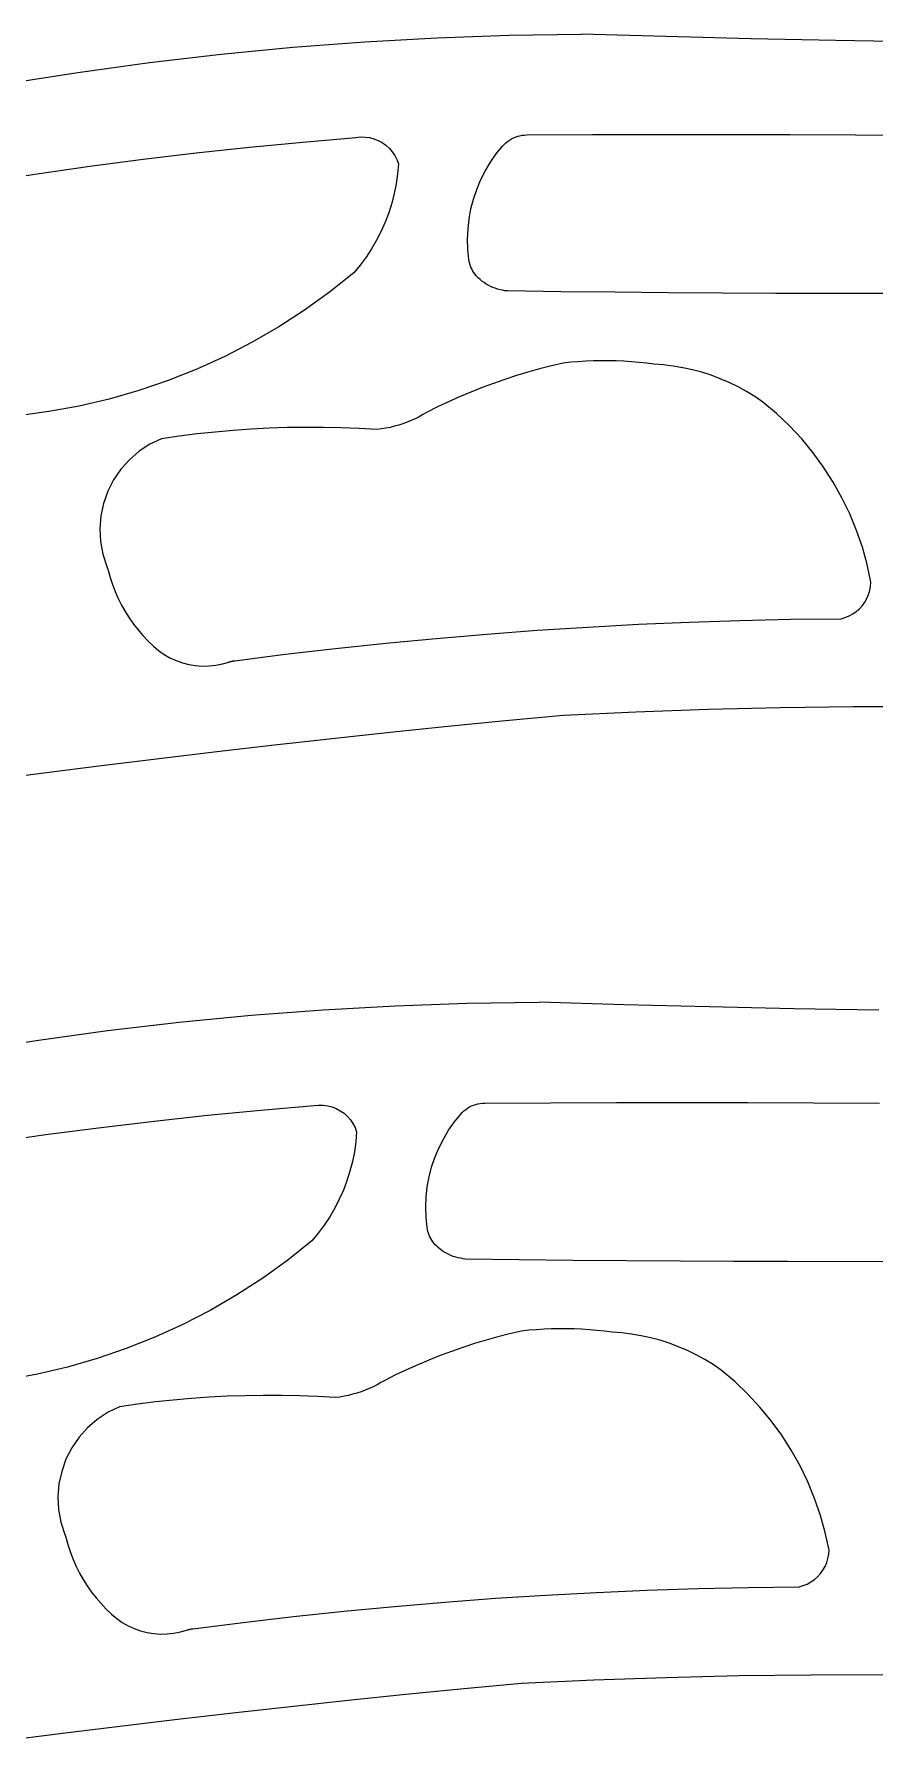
# Model space of a CAD drawing. Header units: millimetres. Extents: x -22 to 17.5, y -7.2 to 9.5.
# Drawn here: x -17.33 to -14.11, y 1.99 to 8.51 of the extents above; entities that cross this region are included whole.
import ezdxf

# ---------------------------------------------------------------- set-up
doc = ezdxf.new("R2010")
doc.units = ezdxf.units.MM
doc.header["$MEASUREMENT"] = 0
doc.layers.get('0').update_dxf_attribs({"linetype": 'CONTINUOUS', "true_color": 0xffffff})

msp = doc.modelspace()

# ---------------------------------------------------------------- linework, layer by layer
for p, q in [((-16.3373, 8.4634), (-16.0621, 8.4843)), ((-16.0621, 8.4843), (-15.7866, 8.4996)), ((-15.7866, 8.4996), (-15.5108, 8.5095)), ((-15.5108, 8.5095), (-15.2349, 8.5137)), ((-14.9101, 8.5041), (-15.2349, 8.5137)), ((-14.5854, 8.4959), (-14.9101, 8.5041)), ((-14.2606, 8.4889), (-14.5854, 8.4959)), ((-13.9357, 8.4832), (-14.2606, 8.4889)), ((-16.8861, 8.4051), (-16.612, 8.437)), ((-16.612, 8.437), (-16.3373, 8.4634)), ((-17.4321, 8.3247), (-17.1595, 8.3676)), ((-17.1595, 8.3676), (-16.8861, 8.4051)), ((-16.5038, 8.0813), (-16.3, 8.1011)), ((-16.3, 8.1011), (-16.0961, 8.1186)), ((-16.0961, 8.1186), (-16.0788, 8.1205)), ((-16.0788, 8.1205), (-16.0614, 8.1202)), ((-16.0614, 8.1202), (-16.0441, 8.1179)), ((-16.0441, 8.1179), (-16.0273, 8.1135)), ((-16.0273, 8.1135), (-16.0111, 8.1071)), ((-16.0111, 8.1071), (-15.9958, 8.0989)), ((-15.9958, 8.0989), (-15.9816, 8.0888)), ((-15.5292, 8.0922), (-15.5229, 8.0981)), ((-15.5229, 8.0981), (-15.5161, 8.1036)), ((-15.5161, 8.1036), (-15.509, 8.1085)), ((-15.509, 8.1085), (-15.5016, 8.113)), ((-15.5016, 8.113), (-15.4938, 8.1169)), ((-15.4938, 8.1169), (-15.4858, 8.1202)), ((-15.4858, 8.1202), (-15.4776, 8.123)), ((-15.4776, 8.123), (-15.4692, 8.1252)), ((-15.4692, 8.1252), (-15.4607, 8.1268)), ((-15.4607, 8.1268), (-15.4521, 8.1277)), ((-15.4521, 8.1277), (-15.4434, 8.1281)), ((-15.4434, 8.1281), (-15.1917, 8.1294)), ((-15.1917, 8.1294), (-14.9401, 8.1302)), ((-14.9401, 8.1302), (-14.6884, 8.1304)), ((-14.6884, 8.1304), (-14.4367, 8.13)), ((-14.4367, 8.13), (-14.185, 8.129)), ((-14.185, 8.129), (-13.9334, 8.1275)), ((-17.1136, 8.0084), (-16.9106, 8.035)), ((-16.9106, 8.035), (-16.7073, 8.0593)), ((-16.7073, 8.0593), (-16.5038, 8.0813)), ((-15.9816, 8.0888), (-15.9687, 8.0772)), ((-15.9687, 8.0772), (-15.9573, 8.064)), ((-15.9573, 8.064), (-15.9476, 8.0496)), ((-15.9476, 8.0496), (-15.9396, 8.0341)), ((-15.9396, 8.0341), (-15.9336, 8.0178)), ((-15.5818, 8.0237), (-15.5596, 8.0556)), ((-15.5596, 8.0556), (-15.5352, 8.0859)), ((-15.5352, 8.0859), (-15.5292, 8.0922)), ((-17.5186, 7.9484), (-17.3162, 7.9795)), ((-17.3162, 7.9795), (-17.1136, 8.0084)), ((-15.9368, 7.9797), (-15.9422, 7.9418)), ((-15.9336, 8.0178), (-15.9368, 7.9797)), ((-15.6192, 7.9556), (-15.6017, 7.9903)), ((-15.6017, 7.9903), (-15.5818, 8.0237)), ((-15.9496, 7.9042), (-15.9591, 7.8672)), ((-15.9422, 7.9418), (-15.9496, 7.9042)), ((-15.6465, 7.8829), (-15.6341, 7.9197)), ((-15.6341, 7.9197), (-15.6192, 7.9556)), ((-15.9591, 7.8672), (-15.9706, 7.8307)), ((-15.6633, 7.807), (-15.6563, 7.8452)), ((-15.6563, 7.8452), (-15.6465, 7.8829)), ((-15.9842, 7.7949), (-15.9997, 7.7599)), ((-15.9706, 7.8307), (-15.9842, 7.7949)), ((-15.6692, 7.7295), (-15.6676, 7.7684)), ((-15.6676, 7.7684), (-15.6633, 7.807)), ((-16.0171, 7.7259), (-16.0364, 7.6928)), ((-15.9997, 7.7599), (-16.0171, 7.7259)), ((-15.668, 7.6907), (-15.6692, 7.7295)), ((-16.0574, 7.6609), (-16.0802, 7.6301)), ((-16.0364, 7.6928), (-16.0574, 7.6609)), ((-15.6641, 7.652), (-15.668, 7.6907)), ((-15.6628, 7.6446), (-15.6641, 7.652)), ((-15.6611, 7.6373), (-15.6628, 7.6446)), ((-15.659, 7.6302), (-15.6611, 7.6373)), ((-16.1047, 7.6007), (-16.1969, 7.5273)), ((-16.0802, 7.6301), (-16.1047, 7.6007)), ((-15.6564, 7.6231), (-15.659, 7.6302)), ((-15.6534, 7.6163), (-15.6564, 7.6231)), ((-15.65, 7.6096), (-15.6534, 7.6163)), ((-15.6462, 7.6032), (-15.65, 7.6096)), ((-15.642, 7.597), (-15.6462, 7.6032)), ((-15.6374, 7.5911), (-15.642, 7.597)), ((-15.6325, 7.5854), (-15.6374, 7.5911)), ((-15.6272, 7.5801), (-15.6325, 7.5854)), ((-15.6217, 7.5751), (-15.6272, 7.5801)), ((-15.6142, 7.5691), (-15.6217, 7.5751)), ((-16.1969, 7.5273), (-16.2926, 7.4585)), ((-15.6063, 7.5635), (-15.6142, 7.5691)), ((-15.5983, 7.5582), (-15.6063, 7.5635)), ((-15.5899, 7.5535), (-15.5983, 7.5582)), ((-15.5813, 7.5491), (-15.5899, 7.5535)), ((-15.5725, 7.5452), (-15.5813, 7.5491)), ((-15.5636, 7.5418), (-15.5725, 7.5452)), ((-15.5544, 7.5388), (-15.5636, 7.5418)), ((-15.5451, 7.5363), (-15.5544, 7.5388)), ((-15.5357, 7.5342), (-15.5451, 7.5363)), ((-15.5262, 7.5327), (-15.5357, 7.5342)), ((-15.5167, 7.5316), (-15.5262, 7.5327)), ((-15.3114, 7.5288), (-15.5167, 7.5316)), ((-15.1061, 7.5265), (-15.3114, 7.5288)), ((-14.9009, 7.5246), (-15.1061, 7.5265)), ((-14.6956, 7.5231), (-14.9009, 7.5246)), ((-14.4903, 7.5221), (-14.6956, 7.5231)), ((-14.285, 7.5215), (-14.4903, 7.5221)), ((-14.0797, 7.5214), (-14.285, 7.5215)), ((-16.2926, 7.4585), (-16.3915, 7.3945)), ((-16.3915, 7.3945), (-16.4935, 7.3354)), ((-16.4935, 7.3354), (-16.5982, 7.2813)), ((-16.5982, 7.2813), (-16.7055, 7.2325)), ((-15.3485, 7.2454), (-15.3935, 7.2339)), ((-15.3033, 7.256), (-15.3485, 7.2454)), ((-15.2745, 7.259), (-15.3033, 7.256)), ((-15.2456, 7.2613), (-15.2745, 7.259)), ((-15.2167, 7.2631), (-15.2456, 7.2613)), ((-15.1877, 7.2643), (-15.2167, 7.2631)), ((-15.1587, 7.2648), (-15.1877, 7.2643)), ((-15.1297, 7.2647), (-15.1587, 7.2648)), ((-15.1007, 7.2641), (-15.1297, 7.2647)), ((-15.0718, 7.2628), (-15.1007, 7.2641)), ((-15.0429, 7.2609), (-15.0718, 7.2628)), ((-15.014, 7.2584), (-15.0429, 7.2609)), ((-14.9852, 7.2553), (-15.014, 7.2584)), ((-14.9564, 7.2516), (-14.9852, 7.2553)), ((-14.9192, 7.249), (-14.9564, 7.2516)), ((-14.8822, 7.2445), (-14.9192, 7.249)), ((-14.8454, 7.2383), (-14.8822, 7.2445)), ((-16.8151, 7.189), (-16.9266, 7.1509)), ((-16.7055, 7.2325), (-16.8151, 7.189)), ((-15.5267, 7.1936), (-15.5705, 7.1783)), ((-15.4826, 7.2079), (-15.5267, 7.1936)), ((-15.4382, 7.2214), (-15.4826, 7.2079)), ((-15.3935, 7.2339), (-15.4382, 7.2214)), ((-14.809, 7.2304), (-14.8454, 7.2383)), ((-14.7729, 7.2207), (-14.809, 7.2304)), ((-14.7374, 7.2094), (-14.7729, 7.2207)), ((-14.7025, 7.1963), (-14.7374, 7.2094)), ((-14.6682, 7.1816), (-14.7025, 7.1963)), ((-14.6347, 7.1653), (-14.6682, 7.1816)), ((-17.0399, 7.1184), (-17.1546, 7.0915)), ((-16.9266, 7.1509), (-17.0399, 7.1184)), ((-15.6999, 7.1269), (-15.7423, 7.108)), ((-15.6572, 7.145), (-15.6999, 7.1269)), ((-15.614, 7.1621), (-15.6572, 7.145)), ((-15.5705, 7.1783), (-15.614, 7.1621)), ((-14.6019, 7.1474), (-14.6347, 7.1653)), ((-14.5701, 7.1279), (-14.6019, 7.1474)), ((-14.5393, 7.107), (-14.5701, 7.1279)), ((-17.2705, 7.0702), (-17.3874, 7.0546)), ((-17.1546, 7.0915), (-17.2705, 7.0702)), ((-15.855, 7.0508), (-15.87, 7.0433)), ((-15.8403, 7.0589), (-15.855, 7.0508)), ((-15.8258, 7.0675), (-15.8403, 7.0589)), ((-15.7843, 7.0882), (-15.8258, 7.0675)), ((-15.7423, 7.108), (-15.7843, 7.0882)), ((-14.4871, 7.0628), (-14.5393, 7.107)), ((-14.4377, 7.0157), (-14.4871, 7.0628)), ((-16.7034, 6.985), (-16.7719, 6.9765)), ((-16.6348, 6.9923), (-16.7034, 6.985)), ((-16.5661, 6.9983), (-16.6348, 6.9923)), ((-16.4973, 7.0031), (-16.5661, 6.9983)), ((-16.4284, 7.0067), (-16.4973, 7.0031)), ((-16.3594, 7.009), (-16.4284, 7.0067)), ((-16.2904, 7.01), (-16.3594, 7.009)), ((-16.2214, 7.0098), (-16.2904, 7.01)), ((-16.1525, 7.0084), (-16.2214, 7.0098)), ((-16.0835, 7.0057), (-16.1525, 7.0084)), ((-16.0147, 7.0018), (-16.0835, 7.0057)), ((-15.998, 7.004), (-16.0147, 7.0018)), ((-15.9814, 7.0068), (-15.998, 7.004)), ((-15.965, 7.0102), (-15.9814, 7.0068)), ((-15.9487, 7.0143), (-15.965, 7.0102)), ((-15.9326, 7.0189), (-15.9487, 7.0143)), ((-15.9166, 7.0241), (-15.9326, 7.0189)), ((-15.9008, 7.0299), (-15.9166, 7.0241)), ((-15.8853, 7.0363), (-15.9008, 7.0299)), ((-15.87, 7.0433), (-15.8853, 7.0363)), ((-14.3911, 6.9657), (-14.4377, 7.0157)), ((-16.9255, 6.9185), (-16.9627, 6.8865)), ((-16.8844, 6.9454), (-16.9255, 6.9185)), ((-16.8402, 6.9667), (-16.8844, 6.9454)), ((-16.7719, 6.9765), (-16.8402, 6.9667)), ((-14.3477, 6.913), (-14.3911, 6.9657)), ((-16.9627, 6.8865), (-16.9954, 6.85)), ((-14.3074, 6.8578), (-14.3477, 6.913)), ((-14.2706, 6.8002), (-14.3074, 6.8578)), ((-17.0232, 6.8095), (-17.0454, 6.7657)), ((-16.9954, 6.85), (-17.0232, 6.8095)), ((-14.2372, 6.7406), (-14.2706, 6.8002)), ((-17.0454, 6.7657), (-17.0617, 6.7194)), ((-14.2074, 6.6791), (-14.2372, 6.7406)), ((-17.072, 6.6714), (-17.0758, 6.6225)), ((-17.0617, 6.7194), (-17.072, 6.6714)), ((-14.1814, 6.616), (-14.2074, 6.6791)), ((-17.0758, 6.6225), (-17.0733, 6.5735)), ((-14.1592, 6.5514), (-14.1814, 6.616)), ((-17.0733, 6.5735), (-17.0645, 6.5252)), ((-14.1409, 6.4856), (-14.1592, 6.5514)), ((-17.0645, 6.5252), (-17.0495, 6.4785)), ((-17.0495, 6.4785), (-17.049, 6.4773)), ((-17.049, 6.4773), (-17.0485, 6.476)), ((-17.0485, 6.476), (-17.0481, 6.4748)), ((-17.0481, 6.4748), (-17.0476, 6.4736)), ((-17.0476, 6.4736), (-17.0472, 6.4723)), ((-17.0472, 6.4723), (-17.0468, 6.4711)), ((-17.0468, 6.4711), (-17.0464, 6.4699)), ((-17.0464, 6.4699), (-17.046, 6.4686)), ((-17.046, 6.4686), (-17.0457, 6.4673)), ((-17.0457, 6.4673), (-17.0453, 6.4661)), ((-17.0453, 6.4661), (-17.045, 6.4648)), ((-17.045, 6.4648), (-17.0446, 6.4636)), ((-17.0446, 6.4636), (-17.0369, 6.436)), ((-14.1265, 6.4188), (-14.1409, 6.4856)), ((-17.0369, 6.436), (-17.0279, 6.4089)), ((-17.0279, 6.4089), (-17.0176, 6.3822)), ((-14.1305, 6.3866), (-14.1276, 6.4026)), ((-14.1276, 6.4026), (-14.1265, 6.4188)), ((-17.0176, 6.3822), (-17.006, 6.3561)), ((-17.006, 6.3561), (-16.9931, 6.3306)), ((-16.9931, 6.3306), (-16.979, 6.3057)), ((-14.1591, 6.3287), (-14.1496, 6.3419)), ((-14.1496, 6.3419), (-14.1416, 6.356)), ((-14.1416, 6.356), (-14.1352, 6.371)), ((-14.1352, 6.371), (-14.1305, 6.3866)), ((-16.979, 6.3057), (-16.9638, 6.2815)), ((-16.9638, 6.2815), (-16.9473, 6.2581)), ((-15.0156, 6.257), (-14.8219, 6.2653)), ((-14.8219, 6.2653), (-14.6282, 6.2717)), ((-14.6282, 6.2717), (-14.4345, 6.2761)), ((-14.4345, 6.2761), (-14.2407, 6.2785)), ((-14.2407, 6.2785), (-14.225, 6.2829)), ((-14.225, 6.2829), (-14.2099, 6.289)), ((-14.2099, 6.289), (-14.1956, 6.2967)), ((-14.1956, 6.2967), (-14.1823, 6.306)), ((-14.1823, 6.306), (-14.1701, 6.3167)), ((-14.1701, 6.3167), (-14.1591, 6.3287)), ((-16.9473, 6.2581), (-16.9298, 6.2356)), ((-16.9298, 6.2356), (-16.9112, 6.2139)), ((-16.9112, 6.2139), (-16.8915, 6.1931)), ((-15.9818, 6.1851), (-15.7889, 6.2034)), ((-15.7889, 6.2034), (-15.5958, 6.2198)), ((-15.5958, 6.2198), (-15.4025, 6.2342)), ((-15.4025, 6.2342), (-15.2091, 6.2466)), ((-15.2091, 6.2466), (-15.0156, 6.257)), ((-16.8915, 6.1931), (-16.8709, 6.1733)), ((-16.8709, 6.1733), (-16.8512, 6.1568)), ((-16.8512, 6.1568), (-16.83, 6.1421)), ((-16.83, 6.1421), (-16.8077, 6.1293)), ((-16.5594, 6.118), (-16.3671, 6.1424)), ((-16.3671, 6.1424), (-16.1746, 6.1647)), ((-16.1746, 6.1647), (-15.9818, 6.1851)), ((-16.8077, 6.1293), (-16.7842, 6.1186)), ((-16.7842, 6.1186), (-16.76, 6.11)), ((-16.76, 6.11), (-16.735, 6.1036)), ((-16.735, 6.1036), (-16.7096, 6.0994)), ((-16.7096, 6.0994), (-16.684, 6.0975)), ((-16.684, 6.0975), (-16.6582, 6.0979)), ((-16.6582, 6.0979), (-16.6326, 6.1006)), ((-16.6326, 6.1006), (-16.6073, 6.1055)), ((-16.6073, 6.1055), (-16.5826, 6.1126)), ((-16.5826, 6.1126), (-16.5807, 6.1133)), ((-16.5807, 6.1133), (-16.5788, 6.1138)), ((-16.5788, 6.1138), (-16.5769, 6.1144)), ((-16.5769, 6.1144), (-16.575, 6.1149)), ((-16.575, 6.1149), (-16.5731, 6.1154)), ((-16.5731, 6.1154), (-16.5711, 6.1159)), ((-16.5711, 6.1159), (-16.5692, 6.1163)), ((-16.5692, 6.1163), (-16.5672, 6.1167)), ((-16.5672, 6.1167), (-16.5653, 6.1171)), ((-16.5653, 6.1171), (-16.5633, 6.1174)), ((-16.5633, 6.1174), (-16.5613, 6.1178)), ((-16.5613, 6.1178), (-16.5594, 6.118)), ((-14.4719, 5.9386), (-14.1949, 5.9422)), ((-14.1949, 5.9422), (-13.9179, 5.9428)), ((-15.7447, 5.8672), (-15.5236, 5.889)), ((-15.5236, 5.889), (-15.3024, 5.9099)), ((-15.3024, 5.9099), (-15.0257, 5.9225)), ((-15.0257, 5.9225), (-14.7488, 5.932)), ((-14.7488, 5.932), (-14.4719, 5.9386)), ((-16.4075, 5.7963), (-16.1867, 5.8209)), ((-16.1867, 5.8209), (-15.9658, 5.8445)), ((-15.9658, 5.8445), (-15.7447, 5.8672)), ((-17.0694, 5.7173), (-16.8489, 5.7445)), ((-16.8489, 5.7445), (-16.6283, 5.7709)), ((-16.6283, 5.7709), (-16.4075, 5.7963)), ((-17.5101, 5.6601), (-17.2898, 5.6891)), ((-17.2898, 5.6891), (-17.0694, 5.7173)), ((-16.4975, 4.7619), (-16.2223, 4.7828)), ((-16.2223, 4.7828), (-15.9468, 4.7981)), ((-15.9468, 4.7981), (-15.671, 4.8079)), ((-15.671, 4.8079), (-15.3951, 4.8122)), ((-15.0703, 4.8026), (-15.3951, 4.8122)), ((-14.7456, 4.7943), (-15.0703, 4.8026)), ((-14.4208, 4.7873), (-14.7456, 4.7943)), ((-14.0959, 4.7816), (-14.4208, 4.7873)), ((-17.3197, 4.6661), (-17.0463, 4.7035)), ((-17.0463, 4.7035), (-16.7722, 4.7355)), ((-16.7722, 4.7355), (-16.4975, 4.7619)), ((-17.5923, 4.6232), (-17.3197, 4.6661)), ((-16.8675, 4.3578), (-16.664, 4.3798)), ((-16.664, 4.3798), (-16.4602, 4.3996)), ((-16.4602, 4.3996), (-16.2563, 4.4171)), ((-16.2563, 4.4171), (-16.239, 4.4189)), ((-16.239, 4.4189), (-16.2216, 4.4187)), ((-16.2216, 4.4187), (-16.2043, 4.4164)), ((-16.2043, 4.4164), (-16.1875, 4.412)), ((-16.1875, 4.412), (-16.1713, 4.4056)), ((-16.1713, 4.4056), (-16.156, 4.3973)), ((-16.156, 4.3973), (-16.1418, 4.3873)), ((-16.1418, 4.3873), (-16.1289, 4.3756)), ((-16.1289, 4.3756), (-16.1175, 4.3625)), ((-15.7198, 4.3541), (-15.6954, 4.3844)), ((-15.6954, 4.3844), (-15.6894, 4.3907)), ((-15.6894, 4.3907), (-15.6831, 4.3966)), ((-15.6831, 4.3966), (-15.6763, 4.4021)), ((-15.6763, 4.4021), (-15.6692, 4.407)), ((-15.6692, 4.407), (-15.6618, 4.4115)), ((-15.6618, 4.4115), (-15.654, 4.4154)), ((-15.654, 4.4154), (-15.646, 4.4187)), ((-15.646, 4.4187), (-15.6378, 4.4215)), ((-15.6378, 4.4215), (-15.6294, 4.4237)), ((-15.6294, 4.4237), (-15.6209, 4.4252)), ((-15.6209, 4.4252), (-15.6123, 4.4262)), ((-15.6123, 4.4262), (-15.6036, 4.4266)), ((-15.6036, 4.4266), (-15.3519, 4.4279)), ((-15.3519, 4.4279), (-15.1002, 4.4287)), ((-15.1002, 4.4287), (-14.8486, 4.4288)), ((-14.8486, 4.4288), (-14.5969, 4.4284)), ((-14.5969, 4.4284), (-14.3452, 4.4275)), ((-14.3452, 4.4275), (-14.0936, 4.4259)), ((-17.2737, 4.3069), (-17.0708, 4.3334)), ((-17.0708, 4.3334), (-16.8675, 4.3578)), ((-16.1175, 4.3625), (-16.1078, 4.3481)), ((-16.1078, 4.3481), (-16.0998, 4.3326)), ((-16.0998, 4.3326), (-16.0938, 4.3163)), ((-16.0938, 4.3163), (-16.097, 4.2781)), ((-15.7619, 4.2888), (-15.742, 4.3222)), ((-15.742, 4.3222), (-15.7198, 4.3541)), ((-17.4764, 4.278), (-17.2737, 4.3069)), ((-16.097, 4.2781), (-16.1024, 4.2403)), ((-15.7943, 4.2182), (-15.7794, 4.2541)), ((-15.7794, 4.2541), (-15.7619, 4.2888)), ((-16.1098, 4.2027), (-16.1193, 4.1657)), ((-16.1024, 4.2403), (-16.1098, 4.2027)), ((-15.8165, 4.1437), (-15.8067, 4.1814)), ((-15.8067, 4.1814), (-15.7943, 4.2182)), ((-16.1308, 4.1292), (-16.1444, 4.0934)), ((-16.1193, 4.1657), (-16.1308, 4.1292)), ((-15.8235, 4.1055), (-15.8165, 4.1437)), ((-16.1599, 4.0584), (-16.1773, 4.0243)), ((-16.1444, 4.0934), (-16.1599, 4.0584)), ((-15.8294, 4.028), (-15.8278, 4.0669)), ((-15.8278, 4.0669), (-15.8235, 4.1055)), ((-16.1965, 3.9913), (-16.2176, 3.9593)), ((-16.1773, 4.0243), (-16.1965, 3.9913)), ((-15.8282, 3.9892), (-15.8294, 4.028)), ((-15.8242, 3.9505), (-15.8282, 3.9892)), ((-16.2404, 3.9286), (-16.2649, 3.8992)), ((-16.2176, 3.9593), (-16.2404, 3.9286)), ((-15.823, 3.9431), (-15.8242, 3.9505)), ((-15.8213, 3.9358), (-15.823, 3.9431)), ((-15.8192, 3.9286), (-15.8213, 3.9358)), ((-15.8166, 3.9216), (-15.8192, 3.9286)), ((-15.8136, 3.9148), (-15.8166, 3.9216)), ((-16.2649, 3.8992), (-16.3571, 3.8258)), ((-15.8102, 3.9081), (-15.8136, 3.9148)), ((-15.8064, 3.9016), (-15.8102, 3.9081)), ((-15.8022, 3.8955), (-15.8064, 3.9016)), ((-15.7976, 3.8895), (-15.8022, 3.8955)), ((-15.7927, 3.8839), (-15.7976, 3.8895)), ((-15.7874, 3.8786), (-15.7927, 3.8839)), ((-15.7819, 3.8736), (-15.7874, 3.8786)), ((-15.7743, 3.8675), (-15.7819, 3.8736)), ((-15.7665, 3.8619), (-15.7743, 3.8675)), ((-15.7585, 3.8567), (-15.7665, 3.8619)), ((-15.7501, 3.8519), (-15.7585, 3.8567)), ((-15.7415, 3.8476), (-15.7501, 3.8519)), ((-16.3571, 3.8258), (-16.4528, 3.757)), ((-15.7327, 3.8437), (-15.7415, 3.8476)), ((-15.7238, 3.8402), (-15.7327, 3.8437)), ((-15.7146, 3.8372), (-15.7238, 3.8402)), ((-15.7053, 3.8347), (-15.7146, 3.8372)), ((-15.6959, 3.8327), (-15.7053, 3.8347)), ((-15.6864, 3.8312), (-15.6959, 3.8327)), ((-15.6769, 3.8301), (-15.6864, 3.8312)), ((-15.4716, 3.8273), (-15.6769, 3.8301)), ((-15.2663, 3.825), (-15.4716, 3.8273)), ((-15.061, 3.8231), (-15.2663, 3.825)), ((-14.8558, 3.8216), (-15.061, 3.8231)), ((-14.6505, 3.8206), (-14.8558, 3.8216)), ((-14.4452, 3.82), (-14.6505, 3.8206)), ((-14.2399, 3.8198), (-14.4452, 3.82)), ((-14.0346, 3.8201), (-14.2399, 3.8198)), ((-16.4528, 3.757), (-16.5517, 3.6929)), ((-16.5517, 3.6929), (-16.6537, 3.6338)), ((-16.6537, 3.6338), (-16.7584, 3.5798)), ((-16.8657, 3.531), (-16.9753, 3.4875)), ((-16.7584, 3.5798), (-16.8657, 3.531)), ((-15.5536, 3.5323), (-15.5983, 3.5198)), ((-15.5087, 3.5439), (-15.5536, 3.5323)), ((-15.4635, 3.5545), (-15.5087, 3.5439)), ((-15.4347, 3.5574), (-15.4635, 3.5545)), ((-15.4058, 3.5598), (-15.4347, 3.5574)), ((-15.3768, 3.5616), (-15.4058, 3.5598)), ((-15.3479, 3.5627), (-15.3768, 3.5616)), ((-15.3189, 3.5633), (-15.3479, 3.5627)), ((-15.2899, 3.5632), (-15.3189, 3.5633)), ((-15.2609, 3.5625), (-15.2899, 3.5632)), ((-15.232, 3.5613), (-15.2609, 3.5625)), ((-15.2031, 3.5594), (-15.232, 3.5613)), ((-15.1742, 3.5569), (-15.2031, 3.5594)), ((-15.1454, 3.5538), (-15.1742, 3.5569)), ((-15.1166, 3.5501), (-15.1454, 3.5538)), ((-15.0794, 3.5474), (-15.1166, 3.5501)), ((-15.0424, 3.543), (-15.0794, 3.5474)), ((-15.0056, 3.5368), (-15.0424, 3.543)), ((-14.9691, 3.5289), (-15.0056, 3.5368)), ((-14.9331, 3.5192), (-14.9691, 3.5289)), ((-16.9753, 3.4875), (-17.0868, 3.4494)), ((-15.7742, 3.4606), (-15.8174, 3.4434)), ((-15.7307, 3.4768), (-15.7742, 3.4606)), ((-15.6869, 3.4921), (-15.7307, 3.4768)), ((-15.6428, 3.5064), (-15.6869, 3.4921)), ((-15.5983, 3.5198), (-15.6428, 3.5064)), ((-14.8976, 3.5078), (-14.9331, 3.5192)), ((-14.8627, 3.4948), (-14.8976, 3.5078)), ((-14.8284, 3.4801), (-14.8627, 3.4948)), ((-14.7949, 3.4637), (-14.8284, 3.4801)), ((-14.7621, 3.4458), (-14.7949, 3.4637)), ((-17.2001, 3.4169), (-17.3148, 3.3899)), ((-17.0868, 3.4494), (-17.2001, 3.4169)), ((-15.9025, 3.4065), (-15.9445, 3.3867)), ((-15.8601, 3.4254), (-15.9025, 3.4065)), ((-15.8174, 3.4434), (-15.8601, 3.4254)), ((-14.7303, 3.4264), (-14.7621, 3.4458)), ((-14.6995, 3.4054), (-14.7303, 3.4264)), ((-14.6473, 3.3613), (-14.6995, 3.4054)), ((-17.3148, 3.3899), (-17.4307, 3.3686)), ((-16.061, 3.3284), (-16.0768, 3.3226)), ((-16.0455, 3.3348), (-16.061, 3.3284)), ((-16.0302, 3.3418), (-16.0455, 3.3348)), ((-16.0152, 3.3493), (-16.0302, 3.3418)), ((-16.0005, 3.3574), (-16.0152, 3.3493)), ((-15.986, 3.366), (-16.0005, 3.3574)), ((-15.9445, 3.3867), (-15.986, 3.366)), ((-14.5979, 3.3142), (-14.6473, 3.3613)), ((-17.0004, 3.2652), (-17.0446, 3.2439)), ((-16.9321, 3.2749), (-17.0004, 3.2652)), ((-16.8636, 3.2835), (-16.9321, 3.2749)), ((-16.795, 3.2908), (-16.8636, 3.2835)), ((-16.7263, 3.2968), (-16.795, 3.2908)), ((-16.6575, 3.3016), (-16.7263, 3.2968)), ((-16.5886, 3.3052), (-16.6575, 3.3016)), ((-16.5196, 3.3075), (-16.5886, 3.3052)), ((-16.4506, 3.3085), (-16.5196, 3.3075)), ((-16.3816, 3.3083), (-16.4506, 3.3085)), ((-16.3127, 3.3069), (-16.3816, 3.3083)), ((-16.2437, 3.3042), (-16.3127, 3.3069)), ((-16.1749, 3.3002), (-16.2437, 3.3042)), ((-16.1582, 3.3024), (-16.1749, 3.3002)), ((-16.1416, 3.3053), (-16.1582, 3.3024)), ((-16.1252, 3.3087), (-16.1416, 3.3053)), ((-16.1089, 3.3127), (-16.1252, 3.3087)), ((-16.0927, 3.3174), (-16.1089, 3.3127)), ((-16.0768, 3.3226), (-16.0927, 3.3174)), ((-14.5513, 3.2641), (-14.5979, 3.3142)), ((-14.5079, 3.2114), (-14.5513, 3.2641)), ((-17.0856, 3.217), (-17.1229, 3.185)), ((-17.0446, 3.2439), (-17.0856, 3.217)), ((-14.4676, 3.1562), (-14.5079, 3.2114)), ((-17.1556, 3.1484), (-17.1834, 3.1079)), ((-17.1229, 3.185), (-17.1556, 3.1484)), ((-14.4308, 3.0987), (-14.4676, 3.1562)), ((-17.1834, 3.1079), (-17.2056, 3.0642)), ((-14.3974, 3.0391), (-14.4308, 3.0987)), ((-17.2219, 3.0179), (-17.2322, 2.9699)), ((-17.2056, 3.0642), (-17.2219, 3.0179)), ((-14.3676, 2.9776), (-14.3974, 3.0391)), ((-17.2322, 2.9699), (-17.236, 2.921)), ((-14.3416, 2.9145), (-14.3676, 2.9776)), ((-17.236, 2.921), (-17.2335, 2.872)), ((-17.2335, 2.872), (-17.2247, 2.8237)), ((-14.3194, 2.8498), (-14.3416, 2.9145)), ((-17.2247, 2.8237), (-17.2097, 2.777)), ((-14.3011, 2.784), (-14.3194, 2.8498)), ((-17.2097, 2.777), (-17.2092, 2.7757)), ((-17.2092, 2.7757), (-17.2087, 2.7745)), ((-17.2087, 2.7745), (-17.2083, 2.7733)), ((-17.2083, 2.7733), (-17.2078, 2.7721)), ((-17.2078, 2.7721), (-17.2074, 2.7708)), ((-17.2074, 2.7708), (-17.207, 2.7696)), ((-17.207, 2.7696), (-17.2066, 2.7683)), ((-17.2066, 2.7683), (-17.2062, 2.7671)), ((-17.2062, 2.7671), (-17.2059, 2.7658)), ((-17.2059, 2.7658), (-17.2055, 2.7646)), ((-17.2055, 2.7646), (-17.2052, 2.7633)), ((-17.2052, 2.7633), (-17.2048, 2.762)), ((-17.2048, 2.762), (-17.1971, 2.7345)), ((-14.2867, 2.7172), (-14.3011, 2.784)), ((-17.1971, 2.7345), (-17.1881, 2.7074)), ((-17.1881, 2.7074), (-17.1778, 2.6807)), ((-17.1778, 2.6807), (-17.1662, 2.6546)), ((-14.2954, 2.6695), (-14.2907, 2.685)), ((-14.2907, 2.685), (-14.2878, 2.701)), ((-14.2878, 2.701), (-14.2867, 2.7172)), ((-17.1662, 2.6546), (-17.1533, 2.6291)), ((-17.1533, 2.6291), (-17.1392, 2.6042)), ((-14.3425, 2.6045), (-14.3303, 2.6152)), ((-14.3303, 2.6152), (-14.3193, 2.6272)), ((-14.3193, 2.6272), (-14.3098, 2.6404)), ((-14.3098, 2.6404), (-14.3018, 2.6545)), ((-14.3018, 2.6545), (-14.2954, 2.6695)), ((-17.1392, 2.6042), (-17.1239, 2.58)), ((-17.1239, 2.58), (-17.1075, 2.5566)), ((-17.1075, 2.5566), (-17.09, 2.534)), ((-15.3693, 2.545), (-15.1758, 2.5554)), ((-15.1758, 2.5554), (-14.9821, 2.5638)), ((-14.9821, 2.5638), (-14.7884, 2.5702)), ((-14.7884, 2.5702), (-14.5947, 2.5746)), ((-14.5947, 2.5746), (-14.4009, 2.577)), ((-14.4009, 2.577), (-14.3852, 2.5814)), ((-14.3852, 2.5814), (-14.3701, 2.5874)), ((-14.3701, 2.5874), (-14.3558, 2.5952)), ((-14.3558, 2.5952), (-14.3425, 2.6045)), ((-17.09, 2.534), (-17.0714, 2.5123)), ((-17.0714, 2.5123), (-17.0517, 2.4916)), ((-17.0517, 2.4916), (-17.0311, 2.4718)), ((-16.3348, 2.4632), (-16.142, 2.4835)), ((-16.142, 2.4835), (-15.9491, 2.5019)), ((-15.9491, 2.5019), (-15.756, 2.5183)), ((-15.756, 2.5183), (-15.5627, 2.5327)), ((-15.5627, 2.5327), (-15.3693, 2.545)), ((-17.0311, 2.4718), (-17.0114, 2.4553)), ((-17.0114, 2.4553), (-16.9902, 2.4406)), ((-16.9902, 2.4406), (-16.9678, 2.4278)), ((-16.9678, 2.4278), (-16.9444, 2.4171)), ((-16.9444, 2.4171), (-16.9202, 2.4085)), ((-16.7313, 2.4144), (-16.7294, 2.4148)), ((-16.7294, 2.4148), (-16.7274, 2.4152)), ((-16.7274, 2.4152), (-16.7255, 2.4156)), ((-16.7255, 2.4156), (-16.7235, 2.4159)), ((-16.7235, 2.4159), (-16.7215, 2.4162)), ((-16.7215, 2.4162), (-16.7196, 2.4165)), ((-16.7196, 2.4165), (-16.5273, 2.4408)), ((-16.5273, 2.4408), (-16.3348, 2.4632)), ((-16.9202, 2.4085), (-16.8952, 2.4021)), ((-16.8952, 2.4021), (-16.8698, 2.3979)), ((-16.8698, 2.3979), (-16.8442, 2.396)), ((-16.8442, 2.396), (-16.8184, 2.3964)), ((-16.8184, 2.3964), (-16.7928, 2.399)), ((-16.7928, 2.399), (-16.7675, 2.4039)), ((-16.7675, 2.4039), (-16.7428, 2.4111)), ((-16.7428, 2.4111), (-16.7409, 2.4117)), ((-16.7409, 2.4117), (-16.739, 2.4123)), ((-16.739, 2.4123), (-16.7371, 2.4129)), ((-16.7371, 2.4129), (-16.7352, 2.4134)), ((-16.7352, 2.4134), (-16.7332, 2.4139)), ((-16.7332, 2.4139), (-16.7313, 2.4144)), ((-15.4626, 2.2084), (-15.1859, 2.2209)), ((-15.1859, 2.2209), (-14.909, 2.2305)), ((-14.909, 2.2305), (-14.6321, 2.2371)), ((-14.6321, 2.2371), (-14.3551, 2.2407)), ((-14.3551, 2.2407), (-14.0781, 2.2412)), ((-16.1259, 2.143), (-15.9049, 2.1657)), ((-15.9049, 2.1657), (-15.6838, 2.1875)), ((-15.6838, 2.1875), (-15.4626, 2.2084)), ((-16.7885, 2.0694), (-16.5677, 2.0948)), ((-16.5677, 2.0948), (-16.3469, 2.1193)), ((-16.3469, 2.1193), (-16.1259, 2.143)), ((-17.2296, 2.0158), (-17.0091, 2.043)), ((-17.0091, 2.043), (-16.7885, 2.0694)), ((-17.45, 1.9876), (-17.2296, 2.0158))]:
    msp.add_line(p, q)

doc.saveas('drawing.dxf')
